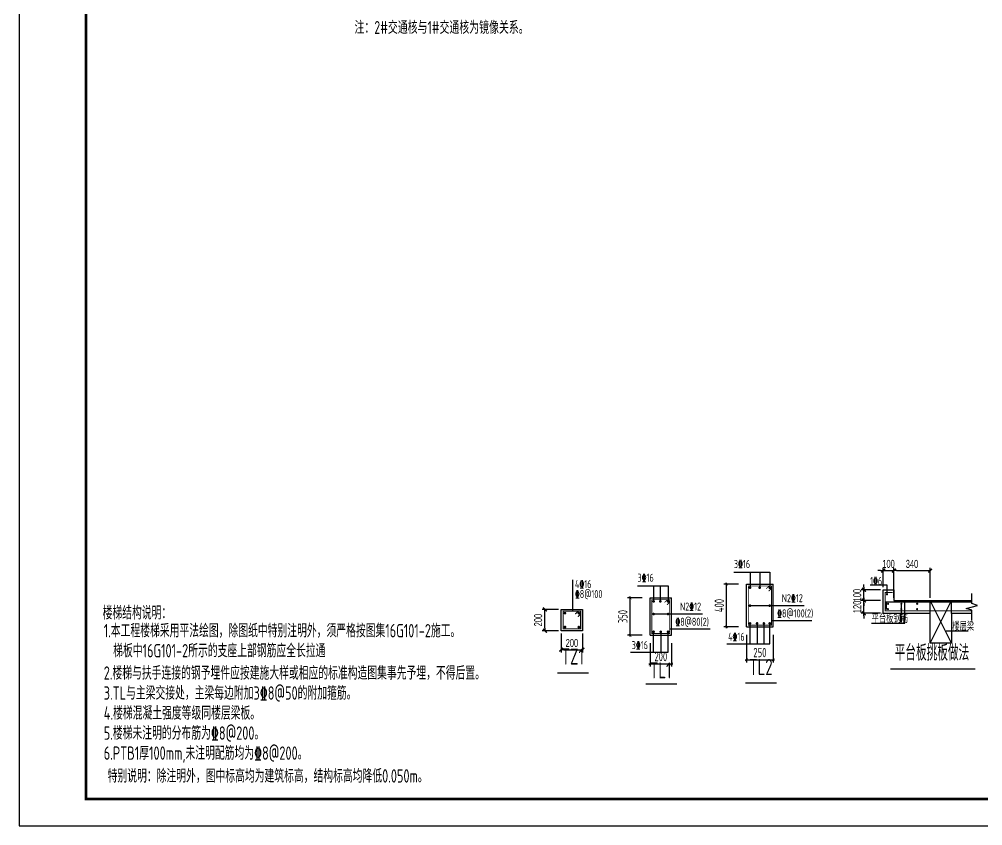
# Model space of a CAD drawing. Extents: x -668857 to 154266, y -275694 to 291306.
# Drawn here: x 19741 to 37803, y 196618 to 211724 of the extents above; entities that cross this region are included whole.
import ezdxf
from ezdxf.enums import TextEntityAlignment as Align

# ---------------------------------------------------------------- set-up
doc = ezdxf.new("R2010")
doc.units = 0
doc.header["$LTSCALE"] = 1000
doc.layers.get('0').update_dxf_attribs({"linetype": 'CONTINUOUS'})
doc.layers.get('DEFPOINTS').update_dxf_attribs({"linetype": 'CONTINUOUS'})
for name, color, linetype in [('-TK', 7, 'CONTINUOUS'), ('DIM', 2, 'CONTINUOUS'), ('FSK_DIM', 3, 'CONTINUOUS'), ('NUM', 7, 'CONTINUOUS'), ('PUB_TEXT', 2, 'CONTINUOUS'), ('REIN', 6, 'CONTINUOUS'), ('Sbeam-s', 3, 'CONTINUOUS'), ('TEXT', 2, 'CONTINUOUS'), ('THIN', 7, 'CONTINUOUS'), ('WALL', 5, 'CONTINUOUS'), ('大样详图_文字', 60, 'CONTINUOUS')]:
    doc.layers.add(name, color=color, linetype=linetype)
doc.styles.add('BW_Dim', font='Bweng.shx', dxfattribs={"width": 0.7, "bigfont": 'hztxt.shx'})
doc.styles.add('TSSD_DIMENSION', font='Tssdeng.shx', dxfattribs={"width": 0.7, "bigfont": 'tssdchn.shx'})
doc.styles.add('TSSD_Norm', font='Tssdeng.shx', dxfattribs={"bigfont": 'tssdchn.shx'})
doc.styles.add('TSSD_REIN', font='tssdeng.shx', dxfattribs={"width": 0.7, "height": 300, "bigfont": 'tssdchn.shx'})
doc.dimstyles.new('Cyz_25_50', dxfattribs={"dimtxt": 150, "dimasz": 50, "dimexe": 50, "dimexo": 50, "dimgap": 50, "dimtad": 1, "dimdec": 0, "dimlfac": 0.5, "dimzin": 0, "dimdsep": 46, "dimtxsty": 'BW_Dim', "dimblk": '_bwk', "dimcen": 0, "dimclrt": 7, "dimadec": 0, "dimazin": 0, "dimtfac": 1, "dimtdec": 0, "dimtix": 1, "dimtmove": 2, "dimatfit": 0, "dimfxl": 0, "dimtolj": 1, "dimtzin": 0, "dimarcsym": 0})
doc.dimstyles.new('TSSD_50_50', dxfattribs={"dimtxt": 175, "dimasz": 50, "dimexe": 50, "dimexo": 150, "dimgap": 50, "dimtad": 1, "dimdec": 0, "dimzin": 0, "dimdsep": 46, "dimtxsty": 'TSSD_DIMENSION', "dimblk": 'ARCHTICK', "dimcen": 0, "dimdle": 25, "dimclrt": 7, "dimadec": 0, "dimazin": 0, "dimtfac": 1, "dimtdec": 0, "dimtix": 1, "dimtmove": 2, "dimatfit": 3, "dimfxl": 0, "dimtolj": 1, "dimtzin": 0, "dimarcsym": 0})

# ---------------------------------------------------------------- blocks, each defined once
blk = doc.blocks.new('A1')
blk.add_lwpolyline([(0, 59400), (0, 0), (84100, 0), (84100, 59400)], close=True)
at = {"const_width": 100}
blk.add_lwpolyline([(2500, 58400), (2500, 1000), (83100, 1000), (83100, 58400)], close=True, dxfattribs=at)
blk = doc.blocks.new('_ArchTick')
at = {"color": 0, "linetype": 'ByBlock', "const_width": 0.15}
blk.add_lwpolyline([(-0.5, -0.5), (0.5, 0.5)], dxfattribs=at)
blk = doc.blocks.new('*D402')
at = {"layer": 'DEFPOINTS', "color": 0}
for p in [(31568, 200186), (31968, 200186), (31968, 199649)]:
    blk.add_point(p, dxfattribs=at)
at = {"layer": 'DIM', "color": 0, "lineweight": -2}
for p, q in [((31568, 200036), (31568, 199599)), ((31968, 200036), (31968, 199599)), ((31543, 199649), (31993, 199649))]:
    blk.add_line(p, q, dxfattribs=at)
at = {"layer": 'DIM', "color": 0, "lineweight": -2, "xscale": 50, "yscale": 50, "zscale": 50, "rotation": 180}
blk.add_blockref('_ArchTick', (31568, 199649), dxfattribs=at)
at = {"layer": 'DIM', "color": 0, "lineweight": -2, "xscale": 50, "yscale": 50, "zscale": 50}
blk.add_blockref('_ArchTick', (31968, 199649), dxfattribs=at)
at = {"layer": 'DIM', "color": 7, "insert": (31768, 199787), "char_height": 175, "attachment_point": 5, "style": 'TSSD_DIMENSION'}
blk.add_mtext('\\A1;200', dxfattribs=at)
blk = doc.blocks.new('*D403')
at = {"layer": 'DEFPOINTS', "color": 0}
for p in [(31193, 200886), (31568, 200886), (31568, 200186)]:
    blk.add_point(p, dxfattribs=at)
at = {"layer": 'DIM', "color": 0, "lineweight": -2}
for p, q in [((31418, 200886), (31143, 200886)), ((31193, 200161), (31193, 200911)), ((31418, 200186), (31143, 200186))]:
    blk.add_line(p, q, dxfattribs=at)
at = {"layer": 'DIM', "color": 0, "lineweight": -2, "xscale": 50, "yscale": 50, "zscale": 50}
for p, rotation in [((31193, 200886), 90), ((31193, 200186), 270)]:
    blk.add_blockref('_ArchTick', p, dxfattribs=dict(at, rotation=rotation))
at = {"layer": 'DIM', "color": 7, "insert": (31056, 200536), "char_height": 175, "attachment_point": 5, "rotation": 90, "style": 'TSSD_DIMENSION'}
blk.add_mtext('\\A1;350', dxfattribs=at)
blk = doc.blocks.new('_bwk')
blk.add_line((-1, 0), (0, 0))
at = {"const_width": 0.5}
blk.add_lwpolyline([(-0.7, -0.7), (0.7, 0.7)], dxfattribs=at)
blk = doc.blocks.new('*D404')
at = {"layer": 'DEFPOINTS', "color": 0}
for p in [(29594, 200670), (29901, 200670), (29901, 200270)]:
    blk.add_point(p, dxfattribs=at)
at = {"layer": 'FSK_DIM', "color": 0, "lineweight": -2}
for p, q in [((29851, 200670), (29544, 200670)), ((29594, 200320), (29594, 200620)), ((29851, 200270), (29544, 200270))]:
    blk.add_line(p, q, dxfattribs=at)
at = {"layer": 'FSK_DIM', "color": 0, "lineweight": -2, "xscale": 50, "yscale": 50, "zscale": 50}
for p, rotation in [((29594, 200670), 90), ((29594, 200270), 270)]:
    blk.add_blockref('_bwk', p, dxfattribs=dict(at, rotation=rotation))
at = {"layer": 'FSK_DIM', "color": 7, "insert": (29469, 200470), "char_height": 150, "attachment_point": 5, "rotation": 90, "style": 'BW_Dim'}
blk.add_mtext('\\A1;200', dxfattribs=at)
blk = doc.blocks.new('*D405')
at = {"layer": 'DEFPOINTS', "color": 0}
for p in [(29901, 200270), (30301, 200270), (30301, 199916)]:
    blk.add_point(p, dxfattribs=at)
at = {"layer": 'FSK_DIM', "color": 0, "lineweight": -2}
for p, q in [((29901, 200220), (29901, 199866)), ((30301, 200220), (30301, 199866)), ((29951, 199916), (30251, 199916))]:
    blk.add_line(p, q, dxfattribs=at)
at = {"layer": 'FSK_DIM', "color": 0, "lineweight": -2, "xscale": 50, "yscale": 50, "zscale": 50, "rotation": 180}
blk.add_blockref('_bwk', (29901, 199916), dxfattribs=at)
at = {"layer": 'FSK_DIM', "color": 0, "lineweight": -2, "xscale": 50, "yscale": 50, "zscale": 50}
blk.add_blockref('_bwk', (30301, 199916), dxfattribs=at)
at = {"layer": 'FSK_DIM', "color": 7, "insert": (30101, 200041), "char_height": 150, "attachment_point": 5, "style": 'BW_Dim'}
blk.add_mtext('\\A1;200', dxfattribs=at)
blk = doc.blocks.new('*D406')
at = {"layer": 'DEFPOINTS', "color": 0}
for p in [(36137, 201397), (35937, 201037), (36137, 201037)]:
    blk.add_point(p, dxfattribs=at)
at = {"layer": 'FSK_DIM', "color": 0, "lineweight": -2}
for p, q in [((35887, 201397), (35837, 201397)), ((35937, 201087), (35937, 201447)), ((35937, 201397), (36137, 201397)), ((36137, 201087), (36137, 201447)), ((36187, 201397), (36237, 201397))]:
    blk.add_line(p, q, dxfattribs=at)
at = {"layer": 'FSK_DIM', "color": 0, "lineweight": -2, "xscale": 50, "yscale": 50, "zscale": 50}
blk.add_blockref('_bwk', (35937, 201397), dxfattribs=at)
at = {"layer": 'FSK_DIM', "color": 0, "lineweight": -2, "xscale": 50, "yscale": 50, "zscale": 50, "rotation": 180}
blk.add_blockref('_bwk', (36137, 201397), dxfattribs=at)
at = {"layer": 'FSK_DIM', "color": 7, "insert": (36037, 201522), "char_height": 150, "attachment_point": 5, "style": 'BW_Dim'}
blk.add_mtext('\\A1;100', dxfattribs=at)
blk = doc.blocks.new('*D407')
at = {"layer": 'DEFPOINTS', "color": 0}
for p in [(36817, 201397), (36137, 200837), (36817, 200837)]:
    blk.add_point(p, dxfattribs=at)
at = {"layer": 'FSK_DIM', "color": 0, "lineweight": -2}
for p, q in [((36137, 200887), (36137, 201447)), ((36187, 201397), (36767, 201397)), ((36817, 200887), (36817, 201447))]:
    blk.add_line(p, q, dxfattribs=at)
at = {"layer": 'FSK_DIM', "color": 0, "lineweight": -2, "xscale": 50, "yscale": 50, "zscale": 50, "rotation": 180}
blk.add_blockref('_bwk', (36137, 201397), dxfattribs=at)
at = {"layer": 'FSK_DIM', "color": 0, "lineweight": -2, "xscale": 50, "yscale": 50, "zscale": 50}
blk.add_blockref('_bwk', (36817, 201397), dxfattribs=at)
at = {"layer": 'FSK_DIM', "color": 7, "insert": (36477, 201522), "char_height": 150, "attachment_point": 5, "style": 'BW_Dim'}
blk.add_mtext('\\A1;340', dxfattribs=at)
blk = doc.blocks.new('*D408')
at = {"layer": 'DEFPOINTS', "color": 0}
for p in [(35575, 200837), (35937, 200837), (35937, 200597)]:
    blk.add_point(p, dxfattribs=at)
at = {"layer": 'FSK_DIM', "color": 0, "lineweight": -2}
for p, q in [((35575, 200887), (35575, 200937)), ((35887, 200837), (35525, 200837)), ((35575, 200597), (35575, 200837)), ((35887, 200597), (35525, 200597)), ((35575, 200547), (35575, 200497))]:
    blk.add_line(p, q, dxfattribs=at)
at = {"layer": 'FSK_DIM', "color": 0, "lineweight": -2, "xscale": 50, "yscale": 50, "zscale": 50}
for p, rotation in [((35575, 200837), 270), ((35575, 200597), 90)]:
    blk.add_blockref('_bwk', p, dxfattribs=dict(at, rotation=rotation))
at = {"layer": 'FSK_DIM', "color": 7, "insert": (35450, 200717), "char_height": 150, "attachment_point": 5, "rotation": 90, "style": 'BW_Dim'}
blk.add_mtext('\\A1;120', dxfattribs=at)
blk = doc.blocks.new('*D409')
at = {"layer": 'DEFPOINTS', "color": 0}
for p in [(35575, 201037), (35937, 201037), (35937, 200837)]:
    blk.add_point(p, dxfattribs=at)
at = {"layer": 'FSK_DIM', "color": 0, "lineweight": -2}
for p, q in [((35887, 201037), (35525, 201037)), ((35575, 201087), (35575, 201137)), ((35575, 200837), (35575, 201037)), ((35887, 200837), (35525, 200837)), ((35575, 200787), (35575, 200737))]:
    blk.add_line(p, q, dxfattribs=at)
at = {"layer": 'FSK_DIM', "color": 0, "lineweight": -2, "xscale": 50, "yscale": 50, "zscale": 50}
for p, rotation in [((35575, 201037), 270), ((35575, 200837), 90)]:
    blk.add_blockref('_bwk', p, dxfattribs=dict(at, rotation=rotation))
at = {"layer": 'FSK_DIM', "color": 7, "insert": (35450, 200937), "char_height": 150, "attachment_point": 5, "rotation": 90, "style": 'BW_Dim'}
blk.add_mtext('\\A1;100', dxfattribs=at)
blk = doc.blocks.new('*D411')
at = {"layer": 'DEFPOINTS', "color": 0}
for p in [(33375, 200343), (33875, 200343), (33875, 199725)]:
    blk.add_point(p, dxfattribs=at)
at = {"layer": 'DIM', "color": 0, "lineweight": -2}
for p, q in [((33375, 200193), (33375, 199675)), ((33875, 200193), (33875, 199675)), ((33350, 199725), (33900, 199725))]:
    blk.add_line(p, q, dxfattribs=at)
at = {"layer": 'DIM', "color": 0, "lineweight": -2, "xscale": 50, "yscale": 50, "zscale": 50, "rotation": 180}
blk.add_blockref('_ArchTick', (33375, 199725), dxfattribs=at)
at = {"layer": 'DIM', "color": 0, "lineweight": -2, "xscale": 50, "yscale": 50, "zscale": 50}
blk.add_blockref('_ArchTick', (33875, 199725), dxfattribs=at)
at = {"layer": 'DIM', "color": 7, "insert": (33625, 199862), "char_height": 175, "attachment_point": 5, "style": 'TSSD_DIMENSION'}
blk.add_mtext('\\A1;250', dxfattribs=at)
blk = doc.blocks.new('*D412')
at = {"layer": 'DEFPOINTS', "color": 0}
for p in [(33001, 201143), (33375, 201143), (33375, 200343)]:
    blk.add_point(p, dxfattribs=at)
at = {"layer": 'DIM', "color": 0, "lineweight": -2}
for p, q in [((33225, 201143), (32951, 201143)), ((33001, 200318), (33001, 201168)), ((33225, 200343), (32951, 200343))]:
    blk.add_line(p, q, dxfattribs=at)
at = {"layer": 'DIM', "color": 0, "lineweight": -2, "xscale": 50, "yscale": 50, "zscale": 50}
for p, rotation in [((33001, 201143), 90), ((33001, 200343), 270)]:
    blk.add_blockref('_ArchTick', p, dxfattribs=dict(at, rotation=rotation))
at = {"layer": 'DIM', "color": 7, "insert": (32863, 200743), "char_height": 175, "attachment_point": 5, "rotation": 90, "style": 'TSSD_DIMENSION'}
blk.add_mtext('\\A1;400', dxfattribs=at)

msp = doc.modelspace()

# ---------------------------------------------------------------- linework, layer by layer
at = {"layer": 'NUM', "color": 7, "const_width": 25}
for points in [[(29829.46, 199479.89), (30414.52, 199479.89)], [(36071.69, 199552.26), (37665.75, 199552.26)], [(31485.61, 199271.19), (32070.67, 199271.19)], [(33354.79, 199289.14), (33939.85, 199289.14)]]:
    msp.add_lwpolyline(points, dxfattribs=at)
at = {"layer": 'REIN'}
for points, const_width in [([(33744.63, 201058.23), (33796.61, 201110.17), (33842.54, 201110.17), (33842.54, 200375.17), (33407.54, 200375.17), (33407.54, 201110.17), (33842.54, 201110.17), (33842.54, 201064.25), (33790.59, 201012.27)], 15), ([(31837.28, 200801.25), (31889.26, 200853.19), (31935.19, 200853.19), (31935.19, 200218.19), (31600.19, 200218.19), (31600.19, 200853.19), (31935.19, 200853.19), (31935.19, 200807.27), (31883.25, 200755.29)], 15), ([(36111.84, 200986.34), (35974.35, 200986.34), (35974.35, 200641.82), (37599.09, 200641.82)], 20), ([(35995.57, 200662.46), (35995.57, 200809.29), (37599.09, 200809.29)], 20), ([(30163.56, 200582.13), (30216.28, 200634.81), (30265.74, 200634.81), (30265.74, 200304.81), (29935.74, 200304.81), (29935.74, 200634.81), (30265.74, 200634.81), (30265.74, 200585.35), (30213.06, 200532.63)], 20)]:
    msp.add_lwpolyline(points, dxfattribs=dict(at, const_width=const_width))
for points, const_width in [([(33427.54, 201077.67, 1), (33452.54, 201077.67, 1)], 25), ([(33608.89, 201077.67, 1), (33633.89, 201077.67, 1)], 25), ([(33797.54, 201077.67, 1), (33822.54, 201077.67, 1)], 25), ([(35999.04, 200952.38, 1), (36019.04, 200952.38, 1)], 20), ([(31620.19, 200820.69, 1), (31645.19, 200820.69, 1)], 25), ([(31746.04, 200820.69, 1), (31771.04, 200820.69, 1)], 25), ([(31890.19, 200820.69, 1), (31915.19, 200820.69, 1)], 25), ([(33427.54, 200739.89, 1), (33452.54, 200739.89, 1)], 25), ([(33797.54, 200739.89, 1), (33822.54, 200739.89, 1)], 25), ([(36015.81, 200675.93, 1), (36035.81, 200675.93, 1)], 20), ([(36017.09, 200775.05, 1), (36037.09, 200775.05, 1)], 20), ([(36265.7, 200675.93, 1), (36285.7, 200675.93, 1)], 20), ([(36266.99, 200775.05, 1), (36286.99, 200775.05, 1)], 20), ([(36562.25, 200675.93, 1), (36582.25, 200675.93, 1)], 20), ([(36563.54, 200775.05, 1), (36583.54, 200775.05, 1)], 20), ([(29958.24, 200599.81, 1), (29983.24, 200599.81, 1)], 25), ([(30218.24, 200599.81, 1), (30243.24, 200599.81, 1)], 25), ([(31620.19, 200582.91, 1), (31645.19, 200582.91, 1)], 25), ([(31890.19, 200582.91, 1), (31915.19, 200582.91, 1)], 25), ([(29958.24, 200339.81, 1), (29983.24, 200339.81, 1)], 25), ([(30218.24, 200339.81, 1), (30243.24, 200339.81, 1)], 25), ([(33427.54, 200407.67, 1), (33452.54, 200407.67, 1)], 25), ([(33560.19, 200407.67, 1), (33585.19, 200407.67, 1)], 25), ([(33687.16, 200407.67, 1), (33712.16, 200407.67, 1)], 25), ([(33797.54, 200407.67, 1), (33822.54, 200407.67, 1)], 25), ([(31620.19, 200250.69, 1), (31645.19, 200250.69, 1)], 25), ([(31754.55, 200250.69, 1), (31779.55, 200250.69, 1)], 25), ([(31890.19, 200250.69, 1), (31915.19, 200250.69, 1)], 25)]:
    msp.add_lwpolyline(points, format="xyb", close=True, dxfattribs=dict(at, const_width=const_width))
at = {"layer": 'Sbeam-s'}
for p, q in [((33375.04, 200342.67), (33375.04, 201142.67)), ((33375.04, 201142.67), (33875.04, 201142.67)), ((33875.04, 200342.67), (33875.04, 201142.67)), ((31567.69, 200185.69), (31567.69, 200885.69)), ((31567.69, 200885.69), (31967.69, 200885.69)), ((31967.69, 200185.69), (31967.69, 200885.69)), ((29900.74, 200669.81), (30300.74, 200669.81)), ((29900.74, 200269.81), (29900.74, 200669.81)), ((30300.74, 200669.81), (30300.74, 200269.81)), ((33375.04, 200342.67), (33875.04, 200342.67)), ((30300.74, 200269.81), (29900.74, 200269.81)), ((31567.69, 200185.69), (31967.69, 200185.69))]:
    msp.add_line(p, q, dxfattribs=at)
at = {"layer": 'TEXT'}
for p, q in [((33137.05, 201369.8), (33810.04, 201369.8)), ((33440.04, 201369.8), (33440.04, 201090.17)), ((33621.39, 201369.8), (33621.39, 201090.17)), ((33810.04, 201369.8), (33810.04, 201090.17)), ((31329.7, 201112.82), (31902.69, 201112.82)), ((31632.69, 201112.82), (31632.69, 200833.19)), ((31758.54, 201112.82), (31758.54, 200833.19)), ((31902.69, 201112.82), (31902.69, 200833.19)), ((34456.45, 200739.89), (33440.04, 200739.89)), ((32549.11, 200582.91), (31632.69, 200582.91)), ((33440.04, 200026.33), (33440.04, 200407.67)), ((33577.47, 200026.33), (33577.47, 200407.67)), ((33704.44, 200026.33), (33704.44, 200407.67)), ((33810.04, 200026.33), (33810.04, 200407.67)), ((34599.58, 200455.29), (33842.54, 200455.29)), ((31632.69, 199869.35), (31632.69, 200250.69)), ((31771.83, 199869.35), (31771.83, 200250.69)), ((31902.69, 199869.35), (31902.69, 200250.69)), ((32692.24, 200298.31), (31935.19, 200298.31)), ((33003.72, 200026.33), (33810.04, 200026.33)), ((31196.37, 199869.35), (31902.69, 199869.35))]:
    msp.add_line(p, q, dxfattribs=at)
at = {"layer": 'THIN'}
msp.add_lwpolyline([(37599.09, 200462.18), (37599.09, 200654.18), (37493.49, 200687.78), (37704.69, 200745.38), (37599.09, 200778.98), (37599.09, 200970.98)], dxfattribs=at)
at = {"layer": 'WALL'}
for p, q in [((36817.34, 200036.58), (37217.34, 200836.58)), ((37217.34, 200036.58), (36817.34, 200836.58)), ((36817.34, 200596.58), (36817.34, 200836.58)), ((37217.34, 200596.58), (37217.34, 200836.58))]:
    msp.add_line(p, q, dxfattribs=at)
for points in [[(36817.34, 200596.58), (35937.34, 200596.58), (35937.34, 201036.58), (36137.34, 201036.58), (36137.34, 200836.58), (37599.09, 200836.58)], [(37599.09, 200596.58), (37217.34, 200596.58), (37217.34, 200036.58), (36817.34, 200036.58), (36817.34, 200596.58)]]:
    msp.add_lwpolyline(points, dxfattribs=at)
at = {"layer": '大样详图_文字', "color": 7}
for p, q in [((30121.25, 200634.81), (30121.25, 201224.48)), ((36009.04, 201126.48), (35691.57, 201126.48)), ((36009.04, 200952.38), (36009.04, 201126.48)), ((36275.7, 200410.38), (36276.99, 200775.05)), ((36344.33, 200410.38), (36344.33, 200809.29)), ((35718.56, 200410.38), (36344.33, 200410.38)), ((37527.69, 200264.71), (37114.57, 200264.71))]:
    msp.add_line(p, q, dxfattribs=at)

# ---------------------------------------------------------------- block references
at = {"layer": '-TK', "xscale": 0.5, "yscale": 0.5, "zscale": 0.5}
msp.add_blockref('A1', (19740.9, 196618.49), dxfattribs=at)

# ---------------------------------------------------------------- texts
at = {"layer": 'NUM', "color": 1, "style": 'TSSD_Norm', "width": 0.7}
for s, p in [('平台板挑板做法', (36850.7, 199620.3)), ('TZ1', (30116.54, 199547.93))]:
    msp.add_text(s, height=300, dxfattribs=at).set_placement(p, align=Align.BOTTOM_CENTER)
for s, p in [('TL1', (31564.02, 199289.11)), ('TL2', (33425.01, 199350.68))]:
    msp.add_text(s, height=300, dxfattribs=at).set_placement(p, align=Align.BOTTOM_LEFT)
at = {"layer": 'PUB_TEXT', "color": 1, "style": 'TSSD_REIN', "width": 0.7}
msp.add_text('注：2#交通核与1#交通核为镜像关系。', height=241.1348, dxfattribs=at).set_placement((26025.13, 211449.26))
at = {"layer": 'TEXT', "style": 'TSSD_REIN', "width": 0.7}
for s, p in [('楼梯结构说明：', (21303.48, 200480.87)), ('1.本工程楼梯采用平法绘图，除图纸中特别注明外，须严格按图集16G101-2施工。', (21324.83, 200146.6)), ('梯板中16G101-2所示的支座上部钢筋应全长拉通', (21501.24, 199771.6)), ('2.楼梯与扶手连接的钢予埋件应按建施大样或相应的标准构造图集事先予埋，不得后置。', (21324.83, 199353.74)), ('3.TL与主梁交接处，主梁每边附加3\x848@50的附加箍筋。', (21324.83, 198978.74)), ('4.楼梯混凝土强度等级同楼层梁板。', (21324.83, 198603.74)), ('6.PTB1厚100mm,未注明配筋均为%%1328@200。', (21324.83, 197853.74))]:
    msp.add_text(s, height=250, dxfattribs=at).set_placement(p)
at = {"layer": 'TEXT', "color": 1, "style": 'TSSD_REIN', "width": 0.7}
msp.add_text('5.楼梯未注明的分布筋为%%1328@200。', height=250, dxfattribs=at).set_placement((21324.83, 198228.74))
at = {"layer": 'TEXT', "color": 153, "style": 'TSSD_REIN', "width": 0.7}
msp.add_text('特别说明：除注明外，图中标高均为建筑标高，结构标高均降低0.050m。', height=250, dxfattribs=at).set_placement((21398.17, 197425.72))
at = {"layer": 'THIN', "color": 0, "style": 'TSSD_REIN', "width": 0.7}
for s, p in [('3\x8416', (33137.05, 201401.05)), ('3\x8416', (31329.7, 201144.07)), ('N2\x8412', (34035.59, 200760.54)), ('N2\x8412', (32128.24, 200603.56)), ('\x848@100(2)', (33949.25, 200475.94)), ('%%1328@80(2)', (32041.9, 200318.96)), ('4%%13216', (33028.76, 200038.18)), ('3%%13216', (31221.41, 199881.2))]:
    msp.add_text(s, height=150, dxfattribs=at).set_placement(p, align=Align.BOTTOM_LEFT)
at = {"layer": '大样详图_文字', "color": 7, "style": 'TSSD_REIN', "width": 0.7}
for s, p in [('4\x8416', (30158.13, 201069.47)), ('1\x846', (35691.69, 201127.4)), ('\x848@100', (30158.13, 200881.97)), ('平台板钢筋', (35718.94, 200417.81)), ('楼层梁', (37232.47, 200271.48))]:
    msp.add_text(s, height=150, dxfattribs=at).set_placement(p)

# ---------------------------------------------------------------- dimensions: what is measured, and where the dimension line sits
at = {"layer": 'DIM'}
for base, p1, p2, picture, middle in [((33000.57, 201142.67), (33375.04, 200342.67), (33375.04, 201142.67), '*D412', (32863.07, 200742.67)), ((31193.22, 200885.69), (31567.69, 200185.69), (31567.69, 200885.69), '*D403', (31055.72, 200535.69))]:
    dim = msp.add_linear_dim(base=base, p1=p1, p2=p2, angle=90, dimstyle='TSSD_50_50', override={"dimlfac": 0.5}, dxfattribs=at)
    dim.commit()
    dim.dimension.update_dxf_attribs({"geometry": picture, "text_midpoint": middle})
for base, p1, p2, picture, middle in [((33875.04, 199724.56), (33375.04, 200342.67), (33875.04, 200342.67), '*D411', (33625.04, 199862.06)), ((31967.69, 199649.21), (31567.69, 200185.69), (31967.69, 200185.69), '*D402', (31767.69, 199786.71))]:
    dim = msp.add_linear_dim(base=base, p1=p1, p2=p2, dimstyle='TSSD_50_50', override={"dimlfac": 0.5}, dxfattribs=at)
    dim.commit()
    dim.dimension.update_dxf_attribs({"geometry": picture, "text_midpoint": middle})
at = {"layer": 'FSK_DIM'}
for base, p1, p2, picture, middle in [((36137.34, 201396.58), (35937.34, 201036.58), (36137.34, 201036.58), '*D406', (36037.34, 201521.58)), ((36817.34, 201396.58), (36137.34, 200836.58), (36817.34, 200836.58), '*D407', (36477.34, 201521.58)), ((30300.74, 199916.3), (29900.74, 200269.81), (30300.74, 200269.81), '*D405', (30100.74, 200041.3))]:
    dim = msp.add_linear_dim(base=base, p1=p1, p2=p2, dimstyle='Cyz_25_50', dxfattribs=at)
    dim.commit()
    dim.dimension.update_dxf_attribs({"geometry": picture, "text_midpoint": middle})
for base, p1, p2, picture, middle in [((35575.39, 201036.58), (35937.34, 200836.58), (35937.34, 201036.58), '*D409', (35450.39, 200936.58)), ((35575.39, 200836.58), (35937.34, 200596.58), (35937.34, 200836.58), '*D408', (35450.39, 200716.58)), ((29594.05, 200669.81), (29900.74, 200269.81), (29900.74, 200669.81), '*D404', (29469.05, 200469.81))]:
    dim = msp.add_linear_dim(base=base, p1=p1, p2=p2, angle=90, dimstyle='Cyz_25_50', dxfattribs=at)
    dim.commit()
    dim.dimension.update_dxf_attribs({"geometry": picture, "text_midpoint": middle})

doc.saveas('drawing.dxf')
